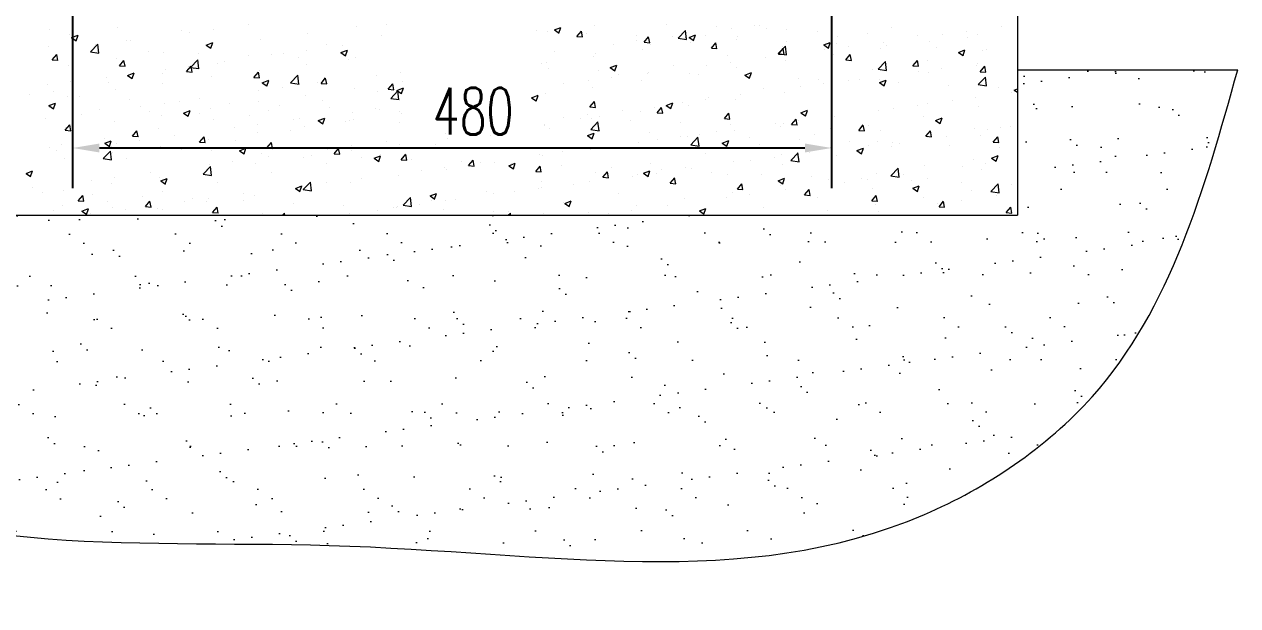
# Model space of a CAD drawing. Header units: millimetres. Extents: x 3251 to 3845, y 1091 to 1511.
# Drawn here: x 3525.6 to 3616.2, y 1263.6 to 1307.1 of the extents above; entities that cross this region are included whole.
import ezdxf

# ---------------------------------------------------------------- set-up
doc = ezdxf.new("R2010")
doc.units = ezdxf.units.MM
doc.layers.get('DEFPOINTS').update_dxf_attribs({"lineweight": 18})
doc.layers.add('1', color=1, linetype='Continuous', lineweight=18, true_color=0xff0000)
doc.layers.add('2', color=2, linetype='Continuous', lineweight=18, true_color=0xffff00)
doc.styles.add('HZ', font='txt.shx', dxfattribs={"width": 0.67, "bigfont": 'hztxt.shx'})
doc.styles.get("Standard").update_dxf_attribs({"font": 'arial.ttf'})
doc.dimstyles.new('ISO-25', dxfattribs={"dimtxt": 2.5, "dimasz": 2.5, "dimexe": 1.25, "dimexo": 0.625, "dimtad": 1, "dimtxsty": 'Standard', "dimcen": 2.5, "dimadec": 0, "dimazin": 0, "dimtfac": 1, "dimtmove": 0, "dimatfit": 3, "dimfxl": 0, "dimarcsym": 0})

# ---------------------------------------------------------------- blocks, each defined once
blk = doc.blocks.new('*D53')
at = {"layer": '2', "color": 0, "lineweight": -2, "ltscale": 0.5, "transparency": 16777216}
for p, q in [((3529.201, 1310.292), (3529.201, 1294.836)), ((3585.901, 1310.292), (3585.901, 1294.836)), ((3531.201, 1297.836), (3583.901, 1297.836))]:
    blk.add_line(p, q, dxfattribs=at)
at = {"layer": '2', "color": 0, "ltscale": 0.5, "transparency": 16777216}
for points in [[(3531.201, 1298.169), (3531.201, 1297.502), (3529.201, 1297.836)], [(3583.901, 1298.169), (3583.901, 1297.502), (3585.901, 1297.836)]]:
    blk.add_solid(points, dxfattribs=at)
at = {"layer": 'DEFPOINTS', "color": 0, "ltscale": 0.5, "transparency": 16777216}
for p in [(3529.201, 1310.354), (3585.901, 1310.354), (3585.901, 1297.836)]:
    blk.add_point(p, dxfattribs=at)
at = {"layer": '2', "color": 0, "ltscale": 0.5, "transparency": 16777216, "insert": (3559.12, 1300.586), "char_height": 3.5, "attachment_point": 5, "style": 'HZ'}
blk.add_mtext('\\A1;480', dxfattribs=at)

msp = doc.modelspace()

# ---------------------------------------------------------------- hatches: boundary and pattern name
at = {"layer": '2'}
h = msp.add_hatch(dxfattribs=at)
h.set_pattern_fill('AR-SAND', color=256, scale=0.1, style=0)
h.set_pattern_definition([(37.5, (1346.39, 657.3758), (-0.160003, 4.8941324), [0, -3.8608, 0, -4.318, 0, -4.1275]), (7.5, (1346.39, 657.376), (4.495233, 7.168251), [0, -2.0828, 0, -3.4798, 0, -1.3335]), (327.5, (1343.266, 657.3758), (7.909924, 0.014372), [0, -1.27, 0, -4.572, 0, -5.969]), (317.5, (1343.266, 657.376), (7.635565, 2.229293), [0, -0.635, 0, -2.9972, 0, -3.429])])
edge = h.paths.add_edge_path(flags=0)
edge.add_spline(control_points=[(3501.03636, 1303.68808), (3502.08404, 1292.3804), (3504.5427, 1265.84412), (3551.98215, 1270.32726), (3584.34535, 1263.62748), (3609.85541, 1280.76239), (3613.75626, 1294.77294), (3616.23843, 1303.68808)], knot_values=[0, 0, 0, 0, 30.11960941, 70.68310743, 115.86108301, 131.37283226, 158.51281598, 158.51281598, 158.51281598, 158.51281598], weights=[1, 1, 1, 1, 1, 1, 1, 1], degree=3, periodic=0)
edge.add_line((3616.23843, 1303.68808), (3599.78484, 1303.68808))
edge.add_line((3599.78484, 1303.68808), (3599.78484, 1292.81384))
edge.add_line((3599.78484, 1292.81384), (3515.31753, 1292.81384))
edge.add_line((3515.31753, 1292.81384), (3515.31753, 1303.68808))
edge.add_line((3515.31753, 1303.68808), (3501.03636, 1303.68808))

# ---------------------------------------------------------------- linework, layer by layer
at = {"layer": '1', "lineweight": 0}
for p, q in [((3599.78484, 1308.65346), (3599.78484, 1292.81384)), ((3599.78484, 1303.68808), (3616.23843, 1303.68808)), ((3515.31753, 1292.81384), (3599.78484, 1292.81384))]:
    msp.add_line(p, q, dxfattribs=at)
msp.add_open_spline([(3501.03636, 1303.68808), (3502.08404, 1292.3804), (3504.5427, 1265.84412), (3551.98215, 1270.32726), (3584.34535, 1263.62748), (3609.85541, 1280.76239), (3613.75626, 1294.77294), (3616.23843, 1303.68808)], degree=3, knots=[0, 0, 0, 0, 1307.02475419, 3067.2566114, 5027.73131814, 5700.85559326, 6878.58104322, 6878.58104322, 6878.58104322, 6878.58104322], dxfattribs=at)
at = {"layer": '2'}
for p, q in [((3527.49699, 1306.72546), (3527.49699, 1306.72546)), ((3528.95924, 1306.33834), (3528.95924, 1306.33834)), ((3529.12796, 1306.08457), (3529.61809, 1306.27272)), ((3529.47523, 1305.84725), (3529.61717, 1306.27026)), ((3532.5533, 1306.83122), (3532.5533, 1306.83122)), ((3537.3389, 1306.58997), (3537.3389, 1306.58997)), ((3537.9699, 1306.48039), (3537.9699, 1306.48039)), ((3539.72228, 1306.7111), (3539.72228, 1306.7111)), ((3542.3734, 1307.06012), (3542.3734, 1307.06012)), ((3546.76943, 1306.41493), (3546.76943, 1306.41493)), ((3550.40514, 1306.93976), (3550.40514, 1306.93976)), ((3552.25918, 1306.24248), (3552.25918, 1306.24248)), ((3552.65572, 1307.05454), (3552.65572, 1307.05454)), ((3563.86599, 1306.58089), (3563.86599, 1306.58089)), ((3564.67959, 1306.56822), (3564.67959, 1306.56822)), ((3565.18924, 1306.66045), (3565.67937, 1306.84859)), ((3565.18924, 1306.66045), (3565.53744, 1306.42559)), ((3565.53651, 1306.4231), (3565.67844, 1306.84611)), ((3566.87642, 1306.17548), (3567.21388, 1306.57766)), ((3567.29391, 1306.13638), (3567.21297, 1306.57516)), ((3567.60275, 1306.423), (3567.60275, 1306.423)), ((3568.21534, 1307.01635), (3568.21534, 1307.01635)), ((3571.3395, 1306.26512), (3571.3395, 1306.26512)), ((3573.60033, 1307.04751), (3573.60033, 1307.04751)), ((3574.44678, 1306.04613), (3574.992, 1306.61436)), ((3575.06838, 1305.94767), (3574.99104, 1306.61245)), ((3575.24914, 1306.09984), (3575.73927, 1306.28798)), ((3575.59641, 1305.86248), (3575.73835, 1306.28548)), ((3576.46399, 1306.27024), (3576.46399, 1306.27024)), ((3577.33708, 1306.88962), (3577.33708, 1306.88962)), ((3578.4087, 1306.76737), (3578.4087, 1306.76737)), ((3580.16108, 1306.99807), (3580.16108, 1306.99807)), ((3580.54629, 1306.97098), (3580.54629, 1306.97098)), ((3581.07384, 1306.73174), (3581.07384, 1306.73174)), ((3582.53144, 1306.67676), (3582.53144, 1306.67676)), ((3584.8106, 1306.57386), (3584.8106, 1306.57386)), ((3588.54735, 1306.41597), (3588.54735, 1306.41597)), ((3590.3882, 1306.83548), (3590.3882, 1306.83548)), ((3592.28411, 1306.25809), (3592.28411, 1306.25809)), ((3594.21592, 1306.32998), (3594.21592, 1306.32998)), ((3595.9683, 1306.56069), (3595.9683, 1306.56069)), ((3596.80589, 1306.30522), (3596.80589, 1306.30522)), ((3598.61942, 1306.90971), (3598.61942, 1306.90971)), ((3527.36658, 1305.38396), (3527.36658, 1305.38396)), ((3529.12796, 1306.08458), (3529.47616, 1305.84971)), ((3529.14554, 1305.31864), (3529.14554, 1305.31864)), ((3530.55071, 1305.02046), (3531.09593, 1305.5887)), ((3530.89792, 1305.54935), (3530.89792, 1305.54935)), ((3531.17231, 1304.92203), (3531.09497, 1305.58682)), ((3533.2566, 1305.88923), (3533.2566, 1305.88923)), ((3533.54904, 1305.89837), (3533.54904, 1305.89837)), ((3539.18787, 1305.52396), (3539.678, 1305.7121)), ((3539.18787, 1305.52396), (3539.53607, 1305.2891)), ((3539.53514, 1305.28663), (3539.67707, 1305.70964)), ((3539.63963, 1305.47392), (3539.63963, 1305.47392)), ((3543.23369, 1305.9668), (3543.23369, 1305.9668)), ((3548.17687, 1305.54175), (3548.17687, 1305.54175)), ((3549.35627, 1305.46099), (3549.35627, 1305.46099)), ((3566.87642, 1306.17548), (3567.29482, 1306.13888)), ((3569.58434, 1305.60562), (3569.58434, 1305.60562)), ((3571.33672, 1305.83632), (3571.33672, 1305.83632)), ((3571.89724, 1305.73622), (3572.23471, 1306.13839)), ((3571.89724, 1305.73622), (3572.31564, 1305.69961)), ((3572.31473, 1305.69711), (3572.23379, 1306.13589)), ((3572.38168, 1305.56951), (3572.38168, 1305.56951)), ((3573.98785, 1306.18535), (3573.98785, 1306.18535)), ((3574.44678, 1306.04613), (3575.06934, 1305.94958)), ((3575.07626, 1306.10723), (3575.07626, 1306.10723)), ((3575.24915, 1306.09984), (3575.59734, 1305.86498)), ((3575.35998, 1305.7038), (3575.35998, 1305.7038)), ((3576.91806, 1305.29695), (3577.25553, 1305.69913)), ((3577.33555, 1305.25784), (3577.25461, 1305.69662)), ((3578.81302, 1305.94935), (3578.81302, 1305.94935)), ((3578.89573, 1306.15193), (3578.89573, 1306.15193)), ((3581.91747, 1304.88749), (3582.46269, 1305.45573)), ((3582.2236, 1305.43401), (3582.2236, 1305.43401)), ((3582.53906, 1304.78903), (3582.46173, 1305.45382)), ((3582.54978, 1305.79147), (3582.54978, 1305.79147)), ((3585.30905, 1305.53922), (3585.79918, 1305.72737)), ((3585.30905, 1305.53922), (3585.65725, 1305.30436)), ((3585.65632, 1305.30186), (3585.79825, 1305.72486)), ((3586.28653, 1305.63358), (3586.28653, 1305.63358)), ((3586.3059, 1306.13475), (3586.3059, 1306.13475)), ((3587.14395, 1305.39894), (3587.14395, 1305.39894)), ((3589.79507, 1305.74797), (3589.79507, 1305.74797)), ((3590.02329, 1305.4757), (3590.02329, 1305.4757)), ((3593.21183, 1305.81234), (3593.21183, 1305.81234)), ((3593.76005, 1305.31781), (3593.76005, 1305.31781)), ((3596.02087, 1306.1002), (3596.02087, 1306.1002)), ((3599.75763, 1305.94232), (3599.75763, 1305.94232)), ((3527.68111, 1304.42426), (3528.01857, 1304.82643)), ((3527.68111, 1304.42426), (3528.09951, 1304.38765)), ((3528.09859, 1304.38519), (3528.01766, 1304.82396)), ((3529.17429, 1305.1885), (3529.17429, 1305.1885)), ((3530.55071, 1305.02046), (3531.17327, 1304.92391)), ((3531.10334, 1305.22607), (3531.10334, 1305.22607)), ((3532.46818, 1304.50096), (3532.46818, 1304.50096)), ((3534.84009, 1305.06819), (3534.84009, 1305.06819)), ((3536.00392, 1304.94909), (3536.00392, 1304.94909)), ((3538.0214, 1303.86183), (3538.56662, 1304.43007)), ((3538.64299, 1303.76339), (3538.56566, 1304.42818)), ((3538.57685, 1304.9103), (3538.57685, 1304.9103)), ((3542.31361, 1304.75242), (3542.31361, 1304.75242)), ((3544.09457, 1304.84101), (3544.09457, 1304.84101)), ((3544.95277, 1304.88126), (3544.95277, 1304.88126)), ((3546.05036, 1304.59453), (3546.05036, 1304.59453)), ((3546.70514, 1305.11196), (3546.70514, 1305.11196)), ((3549.24778, 1304.96335), (3549.73791, 1305.15149)), ((3549.24778, 1304.96335), (3549.59597, 1304.72849)), ((3549.59504, 1304.72601), (3549.73698, 1305.14901)), ((3549.78712, 1304.43665), (3549.78712, 1304.43665)), ((3550.32002, 1304.6095), (3550.32002, 1304.6095)), ((3565.16349, 1305.0236), (3565.16349, 1305.0236)), ((3568.13022, 1304.68609), (3568.13022, 1304.68609)), ((3568.29938, 1304.86877), (3568.29938, 1304.86877)), ((3571.76593, 1305.21092), (3571.76593, 1305.21092)), ((3576.91806, 1305.29695), (3577.33647, 1305.26035)), ((3578.14129, 1304.73328), (3578.14129, 1304.73328)), ((3580.97071, 1304.58622), (3580.97071, 1304.58622)), ((3581.91747, 1304.8875), (3582.54003, 1304.79094)), ((3581.93888, 1304.85769), (3582.27635, 1305.25986)), ((3581.93888, 1304.85769), (3582.35729, 1304.82108)), ((3582.35637, 1304.81857), (3582.27543, 1305.25735)), ((3585.39157, 1305.16823), (3585.39157, 1305.16823)), ((3586.04038, 1304.83938), (3586.04038, 1304.83938)), ((3586.95971, 1304.41842), (3587.29717, 1304.8206)), ((3586.95971, 1304.41842), (3587.37811, 1304.38182)), ((3587.37719, 1304.3793), (3587.29625, 1304.81808)), ((3589.57612, 1305.28751), (3589.57612, 1305.28751)), ((3595.36896, 1304.97861), (3595.85909, 1305.16675)), ((3595.36896, 1304.97861), (3595.71715, 1304.74375)), ((3595.71623, 1304.74124), (3595.85816, 1305.16424)), ((3597.14387, 1305.08652), (3597.14387, 1305.08652)), ((3597.4968, 1305.15993), (3597.4968, 1305.15993)), ((3528.87412, 1304.00808), (3528.87412, 1304.00808)), ((3532.70193, 1303.98499), (3533.03939, 1304.38717)), ((3532.70193, 1303.98499), (3533.12033, 1303.94839)), ((3533.11941, 1303.94592), (3533.03848, 1304.3847)), ((3536.12841, 1303.71951), (3536.12841, 1303.71951)), ((3537.72275, 1303.54573), (3538.06022, 1303.9479)), ((3537.72275, 1303.54573), (3538.14115, 1303.50912)), ((3537.88079, 1303.95021), (3537.88079, 1303.95021)), ((3538.0214, 1303.86183), (3538.64396, 1303.76528)), ((3538.14024, 1303.50665), (3538.0593, 1303.94543)), ((3540.01227, 1304.14028), (3540.01227, 1304.14028)), ((3540.53191, 1304.29924), (3540.53191, 1304.29924)), ((3542.74357, 1303.10646), (3543.08104, 1303.50864)), ((3543.16106, 1303.06738), (3543.08012, 1303.50616)), ((3543.14857, 1303.63654), (3543.14857, 1303.63654)), ((3546.68432, 1304.08467), (3546.68432, 1304.08467)), ((3553.68801, 1303.51283), (3553.68801, 1303.51283)), ((3564.21708, 1304.16804), (3564.21708, 1304.16804)), ((3564.59447, 1304.23796), (3564.59447, 1304.23796)), ((3564.73415, 1303.80511), (3564.73415, 1303.80511)), ((3568.47091, 1303.64723), (3568.47091, 1303.64723)), ((3569.36759, 1303.84212), (3569.85772, 1304.03026)), ((3569.36759, 1303.84212), (3569.71578, 1303.60726)), ((3569.71486, 1303.60477), (3569.85679, 1304.02777)), ((3574.05899, 1304.03254), (3574.05899, 1304.03254)), ((3576.56721, 1304.00649), (3576.56721, 1304.00649)), ((3578.31959, 1304.23719), (3578.31959, 1304.23719)), ((3578.81061, 1303.82167), (3578.81061, 1303.82167)), ((3582.44632, 1304.34651), (3582.44632, 1304.34651)), ((3588.97927, 1303.68506), (3588.97927, 1303.68506)), ((3589.38816, 1303.72886), (3589.93338, 1304.2971)), ((3589.38816, 1303.72886), (3590.01071, 1303.63231)), ((3590.00975, 1303.63039), (3589.93241, 1304.29518)), ((3591.98053, 1303.97916), (3592.31799, 1304.38133)), ((3591.98053, 1303.97916), (3592.39893, 1303.94255)), ((3592.39801, 1303.94004), (3592.31707, 1304.37881)), ((3592.37443, 1303.5691), (3592.37443, 1303.5691)), ((3593.06157, 1304.38579), (3593.06157, 1304.38579)), ((3594.12681, 1303.79981), (3594.12681, 1303.79981)), ((3596.72077, 1303.97496), (3596.72077, 1303.97496)), ((3596.77794, 1304.14883), (3596.77794, 1304.14883)), ((3597.00135, 1303.53989), (3597.33881, 1303.94207)), ((3597.00135, 1303.53989), (3597.41975, 1303.50329)), ((3597.41883, 1303.50077), (3597.33789, 1303.93955)), ((3529.05643, 1302.78846), (3529.05643, 1302.78846)), ((3531.70756, 1303.13749), (3531.70756, 1303.13749)), ((3531.84766, 1302.73881), (3531.84766, 1302.73881)), ((3533.30631, 1303.26624), (3533.79644, 1303.45439)), ((3533.30631, 1303.26624), (3533.65451, 1303.03138)), ((3533.65358, 1303.02892), (3533.79552, 1303.45192)), ((3535.9188, 1302.61883), (3535.9188, 1302.61883)), ((3535.92997, 1303.43954), (3535.92997, 1303.43954)), ((3539.55451, 1303.14367), (3539.55451, 1303.14367)), ((3542.74357, 1303.10646), (3543.16198, 1303.06986)), ((3543.36622, 1302.70563), (3543.85635, 1302.89377)), ((3543.36622, 1302.70563), (3543.71442, 1302.47077)), ((3543.71349, 1302.4683), (3543.85542, 1302.8913)), ((3545.49209, 1302.7032), (3546.03731, 1303.27143)), ((3545.49209, 1302.7032), (3546.11464, 1302.60664)), ((3546.11368, 1302.60475), (3546.03634, 1303.26954)), ((3547.51478, 1302.70011), (3547.51478, 1302.70011)), ((3547.76439, 1302.6672), (3548.1828, 1302.63059)), ((3547.7644, 1302.6672), (3548.10186, 1303.06937)), ((3548.18188, 1302.62811), (3548.10094, 1303.06689)), ((3551.93563, 1303.28212), (3551.93563, 1303.28212)), ((3552.78522, 1302.22793), (3553.12268, 1302.63011)), ((3553.2027, 1302.18884), (3553.12176, 1302.62762)), ((3553.82896, 1302.77212), (3553.82896, 1302.77212)), ((3565.89438, 1302.63107), (3565.89438, 1302.63107)), ((3567.74286, 1302.84474), (3567.74286, 1302.84474)), ((3569.49524, 1303.07544), (3569.49524, 1303.07544)), ((3569.97669, 1303.33181), (3569.97669, 1303.33181)), ((3571.68081, 1302.88067), (3571.68081, 1302.88067)), ((3572.14636, 1303.42447), (3572.14636, 1303.42447)), ((3572.20766, 1303.48935), (3572.20766, 1303.48935)), ((3575.27486, 1303.37354), (3575.27486, 1303.37354)), ((3575.94442, 1303.33146), (3575.94442, 1303.33146)), ((3579.42749, 1303.2815), (3579.91762, 1303.46965)), ((3579.4275, 1303.2815), (3579.77569, 1303.04664)), ((3579.68118, 1303.17358), (3579.68118, 1303.17358)), ((3579.77476, 1303.04414), (3579.9167, 1303.46715)), ((3583.41794, 1303.01569), (3583.41794, 1303.01569)), ((3584.89696, 1302.98432), (3584.89696, 1302.98432)), ((3585.30246, 1302.63806), (3585.30246, 1302.63806)), ((3587.15469, 1302.85781), (3587.15469, 1302.85781)), ((3587.95358, 1302.98708), (3587.95358, 1302.98708)), ((3589.4874, 1302.72089), (3589.97753, 1302.90903)), ((3589.4874, 1302.72089), (3589.8356, 1302.48603)), ((3589.491, 1302.95725), (3589.491, 1302.95725)), ((3589.83467, 1302.48352), (3589.9766, 1302.90653)), ((3590.89145, 1302.69993), (3590.89145, 1302.69993)), ((3593.12671, 1303.48209), (3593.12671, 1303.48209)), ((3596.85884, 1302.57023), (3597.40406, 1303.13846)), ((3597.48044, 1302.47175), (3597.4031, 1303.13654)), ((3526.00344, 1301.80699), (3526.00344, 1301.80699)), ((3527.30406, 1302.55776), (3527.30406, 1302.55776)), ((3527.76536, 1302.03807), (3527.76536, 1302.03807)), ((3532.38306, 1302.1707), (3532.38306, 1302.1707)), ((3543.11128, 1302.12037), (3543.11128, 1302.12037)), ((3544.86366, 1302.35108), (3544.86366, 1302.35108)), ((3546.5992, 1301.75441), (3546.5992, 1301.75441)), ((3550.2349, 1302.27925), (3550.2349, 1302.27925)), ((3551.97017, 1302.06583), (3551.97017, 1302.06583)), ((3552.78522, 1302.22793), (3553.20362, 1302.19133)), ((3552.96277, 1301.54456), (3553.50799, 1302.1128)), ((3553.42613, 1302.14501), (3553.91626, 1302.33316)), ((3553.42613, 1302.14501), (3553.77432, 1301.91015)), ((3553.58436, 1301.44612), (3553.50703, 1302.1109)), ((3553.77339, 1301.90768), (3553.91533, 1302.33068)), ((3563.48603, 1301.5844), (3563.97616, 1301.77254)), ((3563.8333, 1301.34705), (3563.97523, 1301.77006)), ((3564.50935, 1301.9077), (3564.50935, 1301.9077)), ((3568.0451, 1302.35583), (3568.0451, 1302.35583)), ((3579.12923, 1301.82534), (3579.12923, 1301.82534)), ((3580.81466, 1302.28359), (3580.81466, 1302.28359)), ((3582.3612, 1302.01625), (3582.3612, 1302.01625)), ((3583.55008, 1302.40735), (3583.55008, 1302.40735)), ((3585.95526, 1302.50912), (3585.95526, 1302.50912)), ((3594.62821, 1302.54204), (3594.62821, 1302.54204)), ((3596.85884, 1302.57023), (3597.4814, 1302.47368)), ((3598.36496, 1302.38416), (3598.36496, 1302.38416)), ((3599.3573, 1301.96997), (3599.3573, 1301.96997)), ((3599.54731, 1302.16028), (3599.78484, 1302.25146)), ((3599.54731, 1302.16028), (3599.78484, 1302.00006)), ((3527.42476, 1301.00852), (3527.91489, 1301.19667)), ((3527.42476, 1301.00853), (3527.77295, 1300.77366)), ((3527.47937, 1300.86671), (3527.47937, 1300.86671)), ((3527.77202, 1300.77121), (3527.91396, 1301.19421)), ((3528.789, 1301.67783), (3528.789, 1301.67783)), ((3529.74019, 1301.6491), (3529.74019, 1301.6491)), ((3533.47695, 1301.49122), (3533.47695, 1301.49122)), ((3534.28692, 1300.95863), (3534.28692, 1300.95863)), ((3536.0393, 1301.18933), (3536.0393, 1301.18933)), ((3537.21371, 1301.33334), (3537.21371, 1301.33334)), ((3538.69043, 1301.53836), (3538.69043, 1301.53836)), ((3539.46939, 1300.81341), (3539.46939, 1300.81341)), ((3540.95046, 1301.17545), (3540.95046, 1301.17545)), ((3543.06345, 1301.30628), (3543.06345, 1301.30628)), ((3544.68722, 1301.01757), (3544.68722, 1301.01757)), ((3547.88786, 1301.3651), (3547.88786, 1301.3651)), ((3548.42398, 1300.85968), (3548.42398, 1300.85968)), ((3552.96277, 1301.54456), (3553.58533, 1301.44801)), ((3563.48603, 1301.5844), (3563.83423, 1301.34954)), ((3567.84768, 1300.91014), (3568.18514, 1301.31231)), ((3567.84768, 1300.91014), (3568.26608, 1300.87353)), ((3568.26516, 1300.87103), (3568.18422, 1301.30981)), ((3572.65005, 1300.88212), (3572.65005, 1300.88212)), ((3572.8685, 1300.47087), (3573.20597, 1300.87305)), ((3573.28598, 1300.43177), (3573.20504, 1300.87054)), ((3573.54594, 1301.02379), (3574.03607, 1301.21193)), ((3573.54594, 1301.02379), (3573.89413, 1300.78893)), ((3573.8932, 1300.78643), (3574.03514, 1301.20944)), ((3574.72572, 1301.2456), (3574.72572, 1301.2456)), ((3575.18975, 1301.04328), (3575.18975, 1301.04328)), ((3576.4781, 1301.47631), (3576.4781, 1301.47631)), ((3576.73236, 1301.58285), (3576.73236, 1301.58285)), ((3578.72549, 1301.49141), (3578.72549, 1301.49141)), ((3590.53295, 1300.80822), (3590.53295, 1300.80822)), ((3592.28533, 1301.03892), (3592.28533, 1301.03892)), ((3593.04159, 1301.15183), (3593.04159, 1301.15183)), ((3594.93645, 1301.38795), (3594.93645, 1301.38795)), ((3596.63565, 1301.6447), (3596.63565, 1301.6447)), ((3596.85486, 1300.90988), (3596.85486, 1300.90988)), ((3527.21495, 1300.02758), (3527.21495, 1300.02758)), ((3529.86607, 1300.37661), (3529.86607, 1300.37661)), ((3531.21613, 1300.70883), (3531.21613, 1300.70883)), ((3534.95289, 1300.55095), (3534.95289, 1300.55095)), ((3535.83369, 1300.28857), (3535.83369, 1300.28857)), ((3537.48466, 1300.44791), (3537.97479, 1300.63605)), ((3537.48466, 1300.44791), (3537.83286, 1300.21305)), ((3537.83193, 1300.21058), (3537.97386, 1300.63359)), ((3538.68964, 1300.39306), (3538.68964, 1300.39306)), ((3539.72326, 1299.96363), (3539.72326, 1299.96363)), ((3542.4264, 1300.23518), (3542.4264, 1300.23518)), ((3543.80556, 1300.66436), (3543.80556, 1300.66436)), ((3545.67329, 1299.93922), (3545.67329, 1299.93922)), ((3546.16316, 1300.07729), (3546.16316, 1300.07729)), ((3547.54457, 1299.8873), (3548.0347, 1300.07544)), ((3547.54457, 1299.8873), (3547.89277, 1299.65244)), ((3547.89183, 1299.64996), (3548.03377, 1300.07297)), ((3549.89991, 1299.91941), (3549.89991, 1299.91941)), ((3550.09415, 1300.52124), (3550.09415, 1300.52124)), ((3550.14979, 1299.94899), (3550.14979, 1299.94899)), ((3551.84653, 1300.75195), (3551.84653, 1300.75195)), ((3552.16074, 1300.7018), (3552.16074, 1300.7018)), ((3553.64747, 1300.52887), (3553.64747, 1300.52887)), ((3553.74384, 1300.44186), (3553.74384, 1300.44186)), ((3565.90137, 1300.08386), (3565.90137, 1300.08386)), ((3567.10776, 1300.07026), (3567.10776, 1300.07026)), ((3567.65375, 1300.31456), (3567.65375, 1300.31456)), ((3567.95998, 1300.02558), (3567.95998, 1300.02558)), ((3568.56775, 1300.18138), (3568.56775, 1300.18138)), ((3570.30487, 1300.66359), (3570.30487, 1300.66359)), ((3570.84452, 1299.91238), (3570.84452, 1299.91238)), ((3571.59569, 1300.55041), (3571.59569, 1300.55041)), ((3572.8685, 1300.47087), (3573.2869, 1300.43427)), ((3577.88932, 1300.03161), (3578.22679, 1300.43378)), ((3577.88932, 1300.03161), (3578.30772, 1299.995)), ((3578.3068, 1299.9925), (3578.22586, 1300.43128)), ((3582.91014, 1299.59234), (3583.24761, 1299.99452)), ((3583.32762, 1299.55323), (3583.24669, 1299.99201)), ((3583.46097, 1299.87718), (3583.46097, 1299.87718)), ((3583.60584, 1300.46317), (3584.09597, 1300.65131)), ((3583.60584, 1300.46317), (3583.95404, 1300.22831)), ((3583.95311, 1300.22581), (3584.09504, 1300.64881)), ((3585.87014, 1300.17887), (3585.87014, 1300.17887)), ((3586.1121, 1300.2262), (3586.1121, 1300.2262)), ((3589.40588, 1300.627), (3589.40588, 1300.627)), ((3592.77256, 1300.20914), (3592.77256, 1300.20914)), ((3593.66575, 1299.90256), (3594.15588, 1300.0907)), ((3593.66575, 1299.90256), (3594.01395, 1299.6677)), ((3594.01301, 1299.66519), (3594.15495, 1300.08819)), ((3528.65237, 1299.15891), (3528.98983, 1299.56109)), ((3528.65237, 1299.15891), (3529.07077, 1299.12231)), ((3528.70388, 1299.34757), (3528.70388, 1299.34757)), ((3529.06985, 1299.11984), (3528.98891, 1299.55862)), ((3532.29794, 1299.84044), (3532.29794, 1299.84044)), ((3533.67319, 1298.71965), (3534.01065, 1299.12182)), ((3534.09067, 1298.68057), (3534.00973, 1299.11935)), ((3535.64095, 1299.26289), (3535.64095, 1299.26289)), ((3541.26979, 1299.35949), (3541.26979, 1299.35949)), ((3542.97833, 1298.97603), (3542.97833, 1298.97603)), ((3543.02217, 1299.5902), (3543.02217, 1299.5902)), ((3545.48287, 1299.1274), (3545.48287, 1299.1274)), ((3546.51408, 1299.42416), (3546.51408, 1299.42416)), ((3549.56517, 1299.82813), (3549.56517, 1299.82813)), ((3553.63667, 1299.76152), (3553.63667, 1299.76152)), ((3564.42423, 1299.57745), (3564.42423, 1299.57745)), ((3564.48545, 1299.48065), (3564.48545, 1299.48065)), ((3564.84694, 1299.28787), (3564.84694, 1299.28787)), ((3567.90415, 1299.2273), (3568.44937, 1299.79553)), ((3567.90415, 1299.2273), (3568.52671, 1299.13075)), ((3568.52574, 1299.12884), (3568.4484, 1299.79363)), ((3568.5837, 1299.12999), (3568.5837, 1299.12999)), ((3572.32046, 1298.9721), (3572.32046, 1298.9721)), ((3574.58128, 1299.75449), (3574.58128, 1299.75449)), ((3577.28774, 1299.06445), (3577.28774, 1299.06445)), ((3578.31804, 1299.59661), (3578.31804, 1299.59661)), ((3578.64037, 1299.16116), (3578.64037, 1299.16116)), ((3581.70859, 1299.64647), (3581.70859, 1299.64647)), ((3582.05479, 1299.43873), (3582.05479, 1299.43873)), ((3582.27608, 1299.68599), (3582.27608, 1299.68599)), ((3582.91014, 1299.59234), (3583.32855, 1299.55574)), ((3585.79155, 1299.28084), (3585.79155, 1299.28084)), ((3587.93097, 1299.15308), (3588.26843, 1299.55525)), ((3587.93097, 1299.15308), (3588.34937, 1299.11647)), ((3588.34844, 1299.11396), (3588.26751, 1299.55274)), ((3588.69025, 1299.50841), (3588.69025, 1299.50841)), ((3589.52831, 1299.12296), (3589.52831, 1299.12296)), ((3592.95179, 1298.71381), (3593.28925, 1299.11599)), ((3593.26506, 1298.96507), (3593.26506, 1298.96507)), ((3593.36926, 1298.67469), (3593.28833, 1299.11347)), ((3596.55053, 1299.31445), (3596.55053, 1299.31445)), ((3597.51582, 1299.20909), (3597.51582, 1299.20909)), ((3598.53217, 1299.37291), (3598.53217, 1299.37291)), ((3599.2682, 1299.43979), (3599.2682, 1299.43979)), ((3528.34753, 1298.09094), (3528.34753, 1298.09094)), ((3531.55865, 1298.56216), (3531.55865, 1298.56216)), ((3531.60311, 1298.19019), (3532.09324, 1298.37834)), ((3531.60311, 1298.19019), (3531.9513, 1297.95533)), ((3531.95037, 1297.95287), (3532.0923, 1298.37587)), ((3532.44544, 1298.19774), (3532.44544, 1298.19774)), ((3533.67319, 1298.71965), (3534.09159, 1298.68304)), ((3534.19782, 1298.42845), (3534.19782, 1298.42845)), ((3536.84894, 1298.77748), (3536.84894, 1298.77748)), ((3538.69401, 1298.28038), (3539.03148, 1298.68256)), ((3538.69401, 1298.28038), (3539.11241, 1298.24378)), ((3539.11149, 1298.2413), (3539.03055, 1298.68008)), ((3539.38427, 1298.48315), (3539.38427, 1298.48315)), ((3541.40056, 1298.42666), (3541.40056, 1298.42666)), ((3543.71483, 1297.84112), (3544.0523, 1298.24329)), ((3544.13231, 1297.80203), (3544.05137, 1298.24081)), ((3552.65616, 1298.34009), (3552.65616, 1298.34009)), ((3553.65872, 1298.11161), (3553.65872, 1298.11161)), ((3556.32084, 1298.07918), (3556.32084, 1298.07918)), ((3557.07702, 1298.92211), (3557.07702, 1298.92211)), ((3557.19447, 1298.55974), (3557.19447, 1298.55974)), ((3560.40314, 1298.77991), (3560.40314, 1298.77991)), ((3567.66438, 1298.76607), (3568.15451, 1298.95421)), ((3567.66438, 1298.76607), (3568.01258, 1298.53121)), ((3568.01164, 1298.52872), (3568.15358, 1298.95172)), ((3571.51057, 1298.22015), (3571.51057, 1298.22015)), ((3572.88424, 1298.48472), (3572.88424, 1298.48472)), ((3574.63662, 1298.71543), (3574.63662, 1298.71543)), ((3575.10463, 1298.71303), (3575.10463, 1298.71303)), ((3575.37484, 1298.06866), (3575.92006, 1298.6369)), ((3575.37484, 1298.06867), (3575.99739, 1297.97211)), ((3575.99642, 1297.9702), (3575.91909, 1298.63499)), ((3576.05721, 1298.81422), (3576.05721, 1298.81422)), ((3577.72429, 1298.20545), (3578.21442, 1298.3936)), ((3577.72429, 1298.20545), (3578.07248, 1297.97059)), ((3578.07155, 1297.9681), (3578.21348, 1298.3911)), ((3579.79397, 1298.65634), (3579.79397, 1298.65634)), ((3580.52565, 1298.10694), (3580.52565, 1298.10694)), ((3583.53073, 1298.49845), (3583.53073, 1298.49845)), ((3584.60795, 1298.80767), (3584.60795, 1298.80767)), ((3587.26748, 1298.34057), (3587.26748, 1298.34057)), ((3589.32076, 1298.29674), (3589.32076, 1298.29674)), ((3590.44384, 1298.27804), (3590.44384, 1298.27804)), ((3591.00424, 1298.18268), (3591.00424, 1298.18268)), ((3592.95179, 1298.71381), (3593.37019, 1298.67721)), ((3592.95647, 1298.82157), (3592.95647, 1298.82157)), ((3593.09496, 1298.62707), (3593.09496, 1298.62707)), ((3594.44986, 1298.67218), (3594.44986, 1298.67218)), ((3597.00182, 1298.80719), (3597.00182, 1298.80719)), ((3597.97261, 1298.27455), (3598.31007, 1298.67672)), ((3597.97261, 1298.27455), (3598.39101, 1298.23794)), ((3598.39009, 1298.23542), (3598.30915, 1298.6742)), ((3527.47635, 1297.86142), (3527.47635, 1297.86142)), ((3528.02458, 1297.61573), (3528.02458, 1297.61573)), ((3531.47877, 1297.043), (3532.02399, 1297.61124)), ((3532.10035, 1296.94457), (3532.02302, 1297.60935)), ((3532.08429, 1297.93306), (3532.08429, 1297.93306)), ((3532.21282, 1297.51019), (3532.21282, 1297.51019)), ((3535.74857, 1297.95832), (3535.74857, 1297.95832)), ((3535.82105, 1297.77517), (3535.82105, 1297.77517)), ((3537.31826, 1297.72593), (3537.31826, 1297.72593)), ((3539.5578, 1297.61729), (3539.5578, 1297.61729)), ((3541.66301, 1297.62958), (3542.15314, 1297.81772)), ((3541.66301, 1297.62958), (3542.01121, 1297.39472)), ((3542.01028, 1297.39225), (3542.15221, 1297.81525)), ((3543.29456, 1297.45941), (3543.29456, 1297.45941)), ((3543.71483, 1297.84112), (3544.13323, 1297.80451)), ((3543.83181, 1297.17834), (3543.83181, 1297.17834)), ((3547.03132, 1297.30152), (3547.03132, 1297.30152)), ((3548.25266, 1297.76036), (3548.25266, 1297.76036)), ((3548.73565, 1297.40185), (3549.07312, 1297.80403)), ((3548.73565, 1297.40185), (3549.15406, 1297.36525)), ((3549.15313, 1297.36276), (3549.07219, 1297.80154)), ((3550.00504, 1297.99106), (3550.00504, 1297.99106)), ((3550.06467, 1297.61873), (3550.06467, 1297.61873)), ((3551.72292, 1297.06896), (3552.21305, 1297.25711)), ((3552.07018, 1296.83163), (3552.21211, 1297.25463)), ((3552.23854, 1297.37844), (3552.23854, 1297.37844)), ((3553.75648, 1296.96259), (3554.09394, 1297.36476)), ((3554.17395, 1296.9235), (3554.09302, 1297.36227)), ((3564.05988, 1297.32297), (3564.05988, 1297.32297)), ((3564.33912, 1297.24719), (3564.33912, 1297.24719)), ((3565.81226, 1297.55368), (3565.81226, 1297.55368)), ((3567.87486, 1297.69532), (3567.87486, 1297.69532)), ((3568.46339, 1297.90271), (3568.46339, 1297.90271)), ((3576.44335, 1297.4062), (3576.44335, 1297.4062)), ((3582.19096, 1297.35574), (3582.19096, 1297.35574)), ((3582.84552, 1296.91003), (3583.39074, 1297.47827)), ((3583.46711, 1296.81156), (3583.38977, 1297.47635)), ((3584.27061, 1297.46532), (3584.27061, 1297.46532)), ((3585.78502, 1297.84861), (3585.78502, 1297.84861)), ((3586.28526, 1297.27071), (3586.28526, 1297.27071)), ((3587.78419, 1297.64484), (3588.27432, 1297.83298)), ((3587.78419, 1297.64484), (3588.13239, 1297.40998)), ((3588.13146, 1297.40747), (3588.27339, 1297.83048)), ((3588.69146, 1298.04734), (3588.69146, 1298.04734)), ((3590.36756, 1297.97144), (3590.36756, 1297.97144)), ((3594.741, 1298.0248), (3594.741, 1298.0248)), ((3597.8441, 1297.08423), (3598.33423, 1297.27237)), ((3598.19136, 1296.84685), (3598.3333, 1297.26986)), ((3598.47776, 1297.86692), (3598.47776, 1297.86692)), ((3528.61876, 1297.01731), (3528.61876, 1297.01731)), ((3529.15365, 1296.32446), (3529.15365, 1296.32446)), ((3531.47877, 1297.043), (3532.10132, 1296.94645)), ((3533.23596, 1297.02519), (3533.23596, 1297.02519)), ((3538.94945, 1295.88437), (3539.49467, 1296.4526)), ((3539.42831, 1296.59861), (3539.42831, 1296.59861)), ((3539.57104, 1295.78593), (3539.4937, 1296.45072)), ((3541.18068, 1296.82932), (3541.18068, 1296.82932)), ((3542.89321, 1296.64577), (3542.89321, 1296.64577)), ((3546.42896, 1297.0939), (3546.42896, 1297.0939)), ((3548.15623, 1296.67771), (3548.15623, 1296.67771)), ((3550.76807, 1297.14364), (3550.76807, 1297.14364)), ((3551.72292, 1297.06896), (3552.07111, 1296.8341)), ((3553.75648, 1296.96259), (3554.17488, 1296.92598)), ((3554.50483, 1296.98575), (3554.50483, 1296.98575)), ((3556.98791, 1296.39193), (3556.98791, 1296.39193)), ((3558.24159, 1296.82787), (3558.24159, 1296.82787)), ((3558.7773, 1296.52332), (3559.11476, 1296.9255)), ((3558.7773, 1296.52332), (3559.1957, 1296.48672)), ((3559.19477, 1296.48423), (3559.11384, 1296.92301)), ((3559.63903, 1296.74096), (3559.63903, 1296.74096)), ((3560.74506, 1296.75432), (3560.74506, 1296.75432)), ((3561.78282, 1296.50835), (3562.27295, 1296.69649)), ((3561.78283, 1296.50835), (3562.13102, 1296.27349)), ((3561.97835, 1296.66998), (3561.97835, 1296.66998)), ((3562.13009, 1296.271), (3562.27202, 1296.69401)), ((3563.79812, 1296.08406), (3564.13558, 1296.48623)), ((3564.21559, 1296.04496), (3564.13466, 1296.48374)), ((3565.7151, 1296.5121), (3565.7151, 1296.5121)), ((3569.45186, 1296.35422), (3569.45186, 1296.35422)), ((3572.36104, 1296.70547), (3572.36104, 1296.70547)), ((3575.01951, 1296.38277), (3575.01951, 1296.38277)), ((3575.44625, 1296.30357), (3575.44625, 1296.30357)), ((3578.55525, 1296.8309), (3578.55525, 1296.8309)), ((3579.86711, 1296.88559), (3579.86711, 1296.88559)), ((3581.61949, 1297.11629), (3581.61949, 1297.11629)), ((3582.20295, 1296.56997), (3582.20295, 1296.56997)), ((3582.84552, 1296.91003), (3583.46808, 1296.81348)), ((3590.31621, 1295.7514), (3590.86143, 1296.31963)), ((3590.9378, 1295.65293), (3590.86046, 1296.31772)), ((3592.87135, 1296.49132), (3592.87135, 1296.49132)), ((3595.67433, 1296.4482), (3595.67433, 1296.4482)), ((3596.46541, 1296.98419), (3596.46541, 1296.98419)), ((3597.42671, 1296.67891), (3597.42671, 1296.67891)), ((3597.8441, 1297.08423), (3598.1923, 1296.84936)), ((3525.72155, 1295.93247), (3526.21168, 1296.12062)), ((3525.72155, 1295.93247), (3526.06975, 1295.69761)), ((3526.06881, 1295.69516), (3526.21075, 1296.11816)), ((3530.60395, 1295.43686), (3530.60395, 1295.43686)), ((3532.35633, 1295.66757), (3532.35633, 1295.66757)), ((3535.00745, 1296.01659), (3535.00745, 1296.01659)), ((3535.66345, 1295.62806), (3535.66345, 1295.62806)), ((3535.78146, 1295.37186), (3536.27159, 1295.56)), ((3535.78146, 1295.37186), (3536.12965, 1295.137)), ((3536.12872, 1295.13453), (3536.27065, 1295.55754)), ((3538.94945, 1295.88437), (3539.57201, 1295.78781)), ((3539.29916, 1296.1529), (3539.29916, 1296.1529)), ((3544.07393, 1295.97697), (3544.07393, 1295.97697)), ((3550.81468, 1295.57921), (3550.81468, 1295.57921)), ((3553.5736, 1295.78135), (3553.5736, 1295.78135)), ((3555.23553, 1296.16123), (3555.23553, 1296.16123)), ((3557.10935, 1296.22948), (3557.10935, 1296.22948)), ((3563.79812, 1296.08406), (3564.21652, 1296.04745)), ((3567.78974, 1295.36506), (3567.78974, 1295.36506)), ((3568.27874, 1296.00473), (3568.27874, 1296.00473)), ((3568.81894, 1295.64479), (3569.1564, 1296.04697)), ((3568.81894, 1295.64479), (3569.23734, 1295.60819)), ((3569.23642, 1295.60569), (3569.15548, 1296.04447)), ((3571.04275, 1295.72384), (3571.04275, 1295.72384)), ((3571.42545, 1295.8899), (3571.42545, 1295.8899)), ((3571.84273, 1295.94774), (3572.33286, 1296.13588)), ((3571.84273, 1295.94774), (3572.19093, 1295.71288)), ((3572.18999, 1295.71038), (3572.33193, 1296.13339)), ((3572.79513, 1295.95455), (3572.79513, 1295.95455)), ((3573.18862, 1296.19633), (3573.18862, 1296.19633)), ((3573.83976, 1295.20553), (3574.17722, 1295.6077)), ((3574.25724, 1295.16642), (3574.1763, 1295.6052)), ((3576.92537, 1296.03845), (3576.92537, 1296.03845)), ((3578.12065, 1295.86924), (3578.12065, 1295.86924)), ((3580.66213, 1295.88056), (3580.66213, 1295.88056)), ((3581.90264, 1295.38712), (3582.39277, 1295.57526)), ((3581.90264, 1295.38712), (3582.25083, 1295.15226)), ((3582.2499, 1295.14976), (3582.39183, 1295.57276)), ((3584.39889, 1295.72268), (3584.39889, 1295.72268)), ((3585.6999, 1295.51835), (3585.6999, 1295.51835)), ((3588.13564, 1295.5648), (3588.13564, 1295.5648)), ((3588.60235, 1295.51716), (3588.60235, 1295.51716)), ((3589.23564, 1295.96648), (3589.23564, 1295.96648)), ((3590.31621, 1295.7514), (3590.93877, 1295.65485)), ((3591.25348, 1295.86619), (3591.25348, 1295.86619)), ((3591.8724, 1295.40691), (3591.8724, 1295.40691)), ((3593.04093, 1295.52175), (3593.04093, 1295.52175)), ((3597.12323, 1296.22249), (3597.12323, 1296.22249)), ((3526.1831, 1294.85485), (3526.1831, 1294.85485)), ((3526.98439, 1294.51397), (3526.98439, 1294.51397)), ((3528.53364, 1294.68706), (3528.53364, 1294.68706)), ((3532.1277, 1295.17993), (3532.1277, 1295.17993)), ((3535.90932, 1294.5755), (3535.90932, 1294.5755)), ((3539.99163, 1295.27624), (3539.99163, 1295.27624)), ((3545.84136, 1294.81125), (3546.33149, 1294.99939)), ((3545.84136, 1294.81125), (3546.18956, 1294.57639)), ((3546.18862, 1294.57391), (3546.33056, 1294.99692)), ((3546.34384, 1294.76364), (3546.34384, 1294.76364)), ((3546.41117, 1294.99948), (3546.41117, 1294.99948)), ((3546.42014, 1294.72573), (3546.96536, 1295.29397)), ((3546.42014, 1294.72573), (3547.0427, 1294.62918)), ((3547.04173, 1294.62729), (3546.96439, 1295.29208)), ((3548.16355, 1295.23018), (3548.16355, 1295.23018)), ((3549.97955, 1295.28848), (3549.97955, 1295.28848)), ((3555.90127, 1294.25063), (3556.3914, 1294.43877)), ((3556.24853, 1294.01329), (3556.39046, 1294.43629)), ((3560.11413, 1294.60326), (3560.11413, 1294.60326)), ((3562.2184, 1294.56209), (3562.2184, 1294.56209)), ((3563.97078, 1294.7928), (3563.97078, 1294.7928)), ((3564.19644, 1295.304), (3564.19644, 1295.304)), ((3564.254, 1294.91693), (3564.254, 1294.91693)), ((3566.6219, 1295.14182), (3566.6219, 1295.14182)), ((3569.95604, 1294.46777), (3569.95604, 1294.46777)), ((3573.83976, 1295.20553), (3574.25816, 1295.16892)), ((3574.03835, 1295.1685), (3574.03835, 1295.1685)), ((3578.47013, 1294.50064), (3578.47013, 1294.50064)), ((3578.86058, 1294.76626), (3579.19805, 1295.16844)), ((3578.86058, 1294.76626), (3579.27898, 1294.72966)), ((3579.27806, 1294.72715), (3579.19712, 1295.16593)), ((3582.10584, 1295.02548), (3582.10584, 1295.02548)), ((3582.42912, 1294.70444), (3582.42912, 1294.70444)), ((3583.8814, 1294.327), (3584.21887, 1294.72917)), ((3584.29888, 1294.28788), (3584.21794, 1294.72666)), ((3586.84997, 1295.28645), (3586.84997, 1295.28645)), ((3588.95863, 1294.82102), (3588.95863, 1294.82102)), ((3591.96254, 1294.82651), (3592.45267, 1295.01465)), ((3591.96254, 1294.82651), (3592.31074, 1294.59165)), ((3592.3098, 1294.58914), (3592.45174, 1295.01214)), ((3595.60916, 1295.24903), (3595.60916, 1295.24903)), ((3596.38029, 1294.65393), (3596.38029, 1294.65393)), ((3597.7869, 1294.59276), (3598.33212, 1295.161)), ((3597.7869, 1294.59277), (3598.40946, 1294.49621)), ((3598.40848, 1294.49429), (3598.33115, 1295.15908)), ((3599.34592, 1295.09114), (3599.34592, 1295.09114)), ((3528.46032, 1293.5737), (3528.46032, 1293.5737)), ((3529.62363, 1293.89357), (3529.96109, 1294.29574)), ((3529.62363, 1293.89357), (3530.04203, 1293.85696)), ((3530.0411, 1293.85449), (3529.96017, 1294.29327)), ((3530.72115, 1294.35609), (3530.72115, 1294.35609)), ((3531.82702, 1293.87477), (3531.82702, 1293.87477)), ((3534.4579, 1294.19821), (3534.4579, 1294.19821)), ((3534.64445, 1293.4543), (3534.98191, 1293.85648)), ((3535.06192, 1293.41523), (3534.98099, 1293.854)), ((3537.58682, 1293.83773), (3537.58682, 1293.83773)), ((3538.19466, 1294.04032), (3538.19466, 1294.04032)), ((3539.21404, 1293.82264), (3539.21404, 1293.82264)), ((3539.3392, 1294.06843), (3539.3392, 1294.06843)), ((3541.93142, 1293.88244), (3541.93142, 1293.88244)), ((3541.99032, 1294.41746), (3541.99032, 1294.41746)), ((3542.80809, 1294.31551), (3542.80809, 1294.31551)), ((3545.66817, 1293.72455), (3545.66817, 1293.72455)), ((3549.40493, 1293.56667), (3549.40493, 1293.56667)), ((3553.89083, 1293.5671), (3554.43605, 1294.13534)), ((3553.89083, 1293.5671), (3554.51339, 1293.47055)), ((3554.51241, 1293.46865), (3554.43508, 1294.13344)), ((3555.14642, 1293.63105), (3555.14642, 1293.63105)), ((3555.90127, 1294.25063), (3556.24946, 1294.01577)), ((3556.03183, 1293.90253), (3556.03183, 1293.90253)), ((3557.02423, 1293.89922), (3557.02423, 1293.89922)), ((3557.79754, 1293.98008), (3557.79754, 1293.98008)), ((3560.65994, 1294.42406), (3560.65994, 1294.42406)), ((3565.87374, 1293.76703), (3565.87374, 1293.76703)), ((3565.96117, 1293.69002), (3566.4513, 1293.87816)), ((3565.96117, 1293.69002), (3566.30937, 1293.45516)), ((3566.30843, 1293.45267), (3566.45037, 1293.87567)), ((3571.34033, 1293.55964), (3571.34033, 1293.55964)), ((3573.60477, 1293.54269), (3573.60477, 1293.54269)), ((3574.93439, 1294.05251), (3574.93439, 1294.05251)), ((3578.02562, 1294.12471), (3578.02562, 1294.12471)), ((3579.778, 1294.35541), (3579.778, 1294.35541)), ((3583.8814, 1294.327), (3584.2998, 1294.29039)), ((3584.87632, 1294.12028), (3584.87632, 1294.12028)), ((3588.90222, 1293.88773), (3589.23969, 1294.28991)), ((3588.90222, 1293.88773), (3589.32063, 1293.85113)), ((3589.15053, 1293.63623), (3589.15053, 1293.63623)), ((3589.3197, 1293.84861), (3589.23876, 1294.28739)), ((3592.78623, 1294.16106), (3592.78623, 1294.16106)), ((3593.83284, 1293.68732), (3593.83284, 1293.68732)), ((3593.92305, 1293.44847), (3594.26051, 1293.85064)), ((3594.34052, 1293.40934), (3594.25958, 1293.84812)), ((3595.58522, 1293.91803), (3595.58522, 1293.91803)), ((3598.23635, 1294.26705), (3598.23635, 1294.26705)), ((3527.74472, 1293.17403), (3527.74472, 1293.17403)), ((3529.8999, 1293.11414), (3530.39003, 1293.30229)), ((3529.8999, 1293.11414), (3530.2481, 1292.87928)), ((3530.24716, 1292.87682), (3530.38909, 1293.29983)), ((3530.51484, 1292.90669), (3530.51484, 1292.90669)), ((3532.04258, 1292.84967), (3532.04258, 1292.84967)), ((3532.19708, 1293.41582), (3532.19708, 1293.41582)), ((3533.16597, 1293.25571), (3533.16597, 1293.25571)), ((3534.64445, 1293.4543), (3535.06285, 1293.4177)), ((3535.57833, 1293.2978), (3535.57833, 1293.2978)), ((3535.93384, 1293.25793), (3535.93384, 1293.25793)), ((3539.66527, 1293.01504), (3540.00273, 1293.41721)), ((3539.66527, 1293.01504), (3540.08367, 1292.97843)), ((3539.67059, 1293.10005), (3539.67059, 1293.10005)), ((3540.08275, 1292.97596), (3540.00181, 1293.41474)), ((3543.40735, 1292.94216), (3543.40735, 1292.94216)), ((3544.88585, 1292.81384), (3545.02356, 1292.97795)), ((3545.05244, 1292.81384), (3545.02263, 1292.97547)), ((3548.97319, 1292.81833), (3548.97319, 1292.81833)), ((3549.89443, 1292.95822), (3549.89443, 1292.95822)), ((3551.94953, 1293.20179), (3551.94953, 1293.20179)), ((3553.14169, 1293.40879), (3553.14169, 1293.40879)), ((3553.39404, 1293.40034), (3553.39404, 1293.40034)), ((3553.48849, 1293.45109), (3553.48849, 1293.45109)), ((3556.87845, 1293.2509), (3556.87845, 1293.2509)), ((3560.6152, 1293.09302), (3560.6152, 1293.09302)), ((3561.75046, 1292.81384), (3561.90673, 1292.9767)), ((3561.79144, 1293.0663), (3561.79144, 1293.0663)), ((3561.92449, 1292.81384), (3561.90576, 1292.9748)), ((3564.35196, 1292.93513), (3564.35196, 1292.93513)), ((3567.70462, 1293.03481), (3567.70462, 1293.03481)), ((3569.20126, 1292.96296), (3569.20126, 1292.96296)), ((3570.95364, 1293.19366), (3570.95364, 1293.19366)), ((3576.02108, 1293.1294), (3576.51121, 1293.31755)), ((3576.02108, 1293.1294), (3576.36928, 1292.89454)), ((3576.36834, 1292.89205), (3576.51027, 1293.31505)), ((3580.79402, 1293.41955), (3580.79402, 1293.41955)), ((3585.61478, 1293.1881), (3585.61478, 1293.1881)), ((3589.41199, 1293.1053), (3589.41199, 1293.1053)), ((3593.92305, 1293.44847), (3594.34145, 1293.41186)), ((3598.94387, 1293.0092), (3599.28133, 1293.41138)), ((3598.94387, 1293.0092), (3599.36227, 1292.9726)), ((3599.36134, 1292.97008), (3599.2804, 1293.40885))]:
    msp.add_line(p, q, dxfattribs=at)

# ---------------------------------------------------------------- dimensions: what is measured, and where the dimension line sits
at = {"layer": '2', "ltscale": 0.5}
dim = msp.add_linear_dim(base=(3585.90119, 1297.83579), p1=(3529.20119, 1310.35446), p2=(3585.90119, 1310.35446), text='480', dimstyle='ISO-25', override={"dimtxt": 3.5, "dimasz": 2, "dimexe": 3, "dimexo": 0.0625, "dimgap": 1, "dimzin": 0, "dimtxsty": 'HZ', "dimsah": 1, "dimdle": 4, "dimtofl": 0, "dimatfit": 0, "dimtolj": 1, "dimtzin": 0}, dxfattribs=at)
dim.commit()
dim.dimension.update_dxf_attribs({"geometry": '*D53', "text_midpoint": (3559.12033, 1297.83579), "dimtype": 160})

doc.saveas('drawing.dxf')
